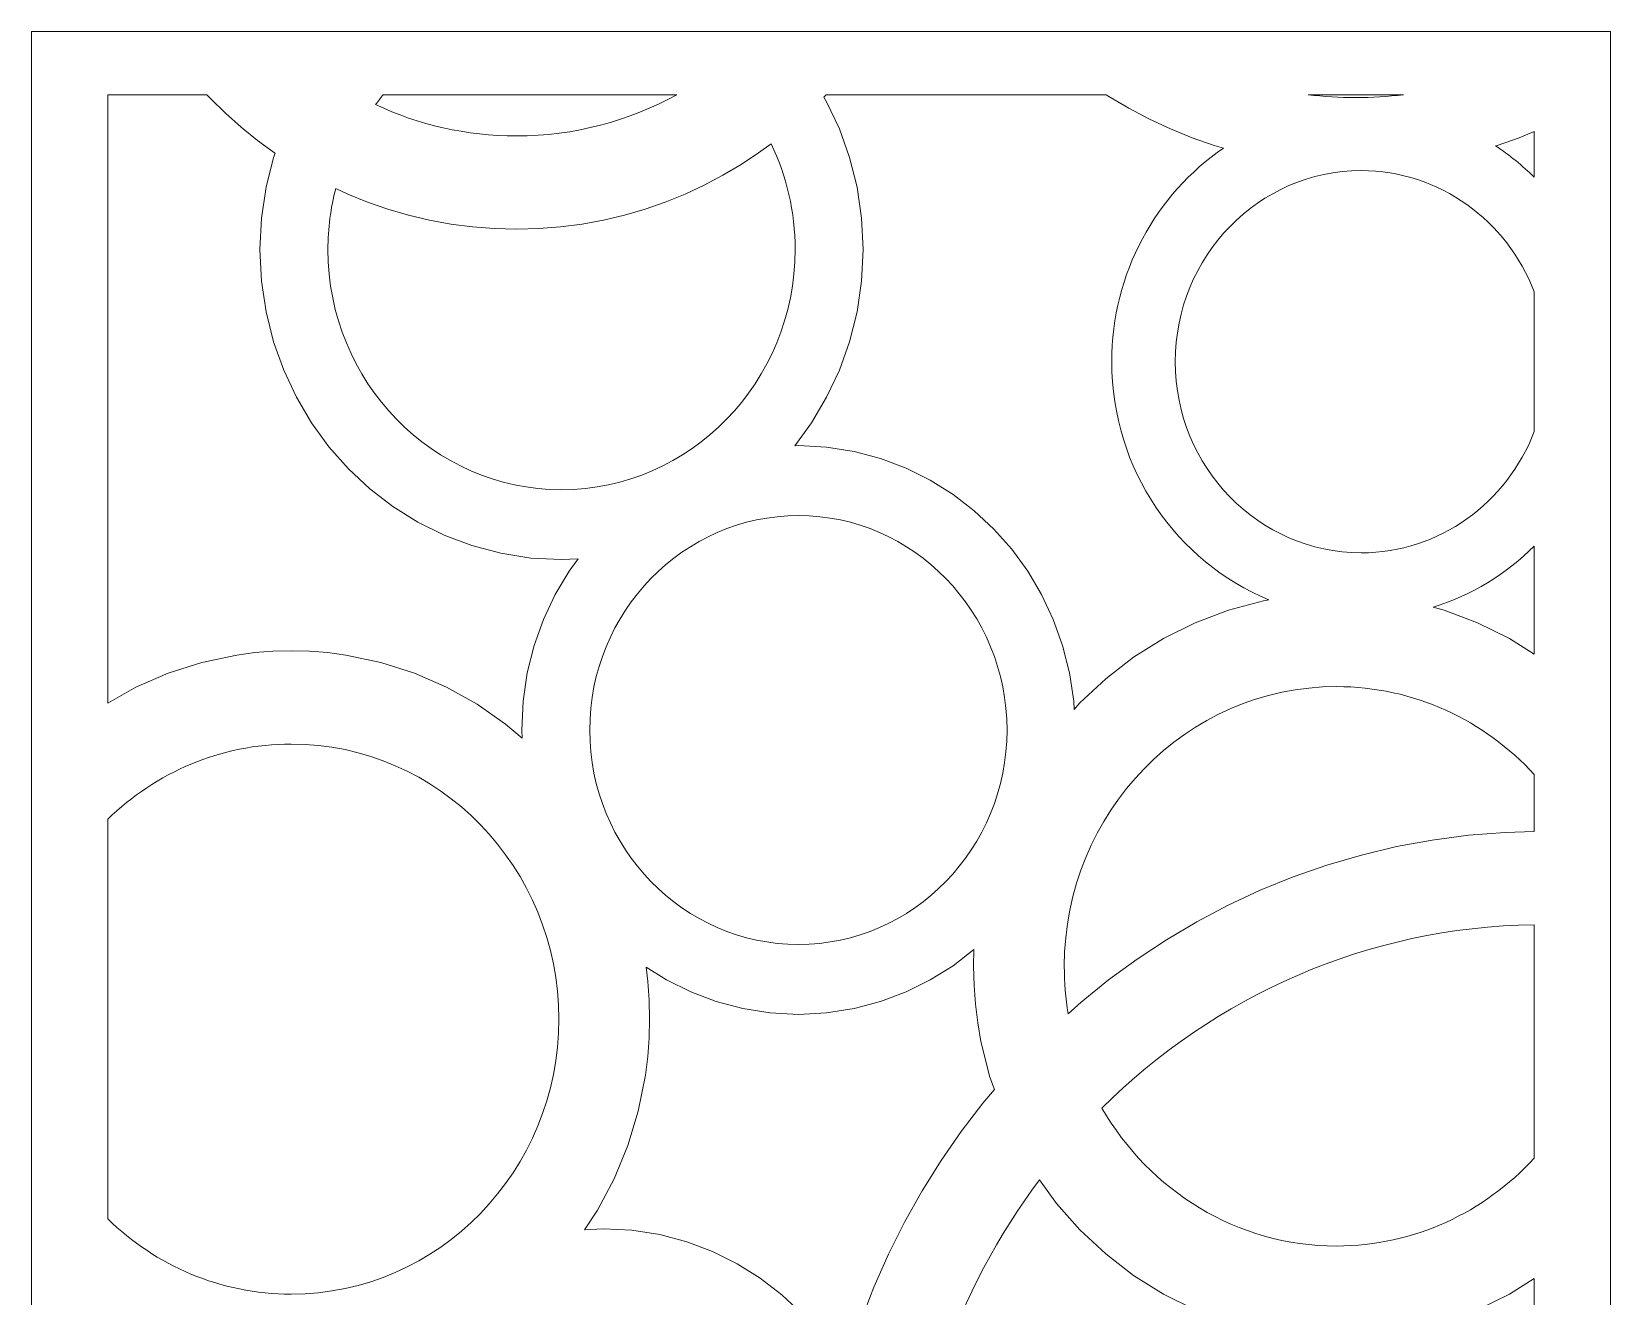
# Model space of a CAD drawing. Header units: centimetres. Extents: x -9.3 to 6.2, y -13.9 to 13.9.
# Drawn here: x -0.89 to 6.19, y 8.24 to 13.91 of the extents above; entities that cross this region are included whole.
import ezdxf

# ---------------------------------------------------------------- set-up
doc = ezdxf.new("R2010")
doc.units = ezdxf.units.CM
doc.header["$MEASUREMENT"] = 0
doc.layers.add('layer 1', color=7, linetype='Continuous')

msp = doc.modelspace()

# ---------------------------------------------------------------- linework, layer by layer
at = {"layer": 'layer 1', "color": 242, "lineweight": 9}
for points, knots in [([(-0.89094, 13.91214), (-0.89094, 13.91214), (6.19306, 13.91214), (6.19306, 13.91214), (6.19306, 13.91214), (6.19306, 13.91214), (6.19306, -13.8571), (6.19306, -13.8571), (6.19306, -13.8571), (6.19306, -13.8571), (-0.89094, -13.8571), (-0.89094, -13.8571), (-0.89094, -13.8571), (-0.89094, -13.8571), (-0.89094, 13.91214), (-0.89094, 13.91214)], [0, 0, 0, 0, 0.2, 0.2, 0.2, 0.2, 0.4, 0.4, 0.4, 0.4, 0.6, 0.6, 0.6, 0.6, 1, 1, 1, 1]), ([(-0.54918, 13.62877), (-0.54918, 13.62877), (-0.10478, 13.62877), (-0.10478, 13.62877), (-0.10478, 13.62877), (-0.10478, 13.62877), (-0.08878, 13.61153), (-0.08878, 13.61153), (-0.08878, 13.61153), (-0.08878, 13.61153), (-0.02134, 13.54546), (-0.02134, 13.54546), (-0.02134, 13.54546), (-0.02134, 13.54546), (0.04907, 13.48272), (0.04907, 13.48272), (0.04907, 13.48272), (0.04907, 13.48272), (0.1224, 13.42344), (0.1224, 13.42344), (0.1224, 13.42344), (0.1224, 13.42344), (0.19854, 13.36772), (0.19854, 13.36772), (0.19854, 13.36772), (0.19854, 13.36772), (0.20126, 13.36593), (0.20126, 13.36593), (0.20126, 13.36593), (0.20126, 13.36593), (0.19458, 13.34723), (0.19458, 13.34723), (0.19458, 13.34723), (0.19458, 13.34723), (0.16106, 13.21381), (0.16106, 13.21381), (0.16106, 13.21381), (0.16106, 13.21381), (0.14046, 13.07574), (0.14046, 13.07574), (0.14046, 13.07574), (0.14046, 13.07574), (0.13344, 12.93401), (0.13344, 12.93401), (0.13344, 12.93401), (0.13344, 12.93401), (0.14046, 12.7923), (0.14046, 12.7923), (0.14046, 12.7923), (0.14046, 12.7923), (0.16106, 12.65423), (0.16106, 12.65423), (0.16106, 12.65423), (0.16106, 12.65423), (0.19458, 12.52081), (0.19458, 12.52081), (0.19458, 12.52081), (0.19458, 12.52081), (0.24028, 12.39288), (0.24028, 12.39288), (0.24028, 12.39288), (0.24028, 12.39288), (0.29744, 12.27126), (0.29744, 12.27126), (0.29744, 12.27126), (0.29744, 12.27126), (0.36532, 12.15662), (0.36532, 12.15662), (0.36532, 12.15662), (0.36532, 12.15662), (0.44322, 12.04969), (0.44322, 12.04969), (0.44322, 12.04969), (0.44322, 12.04969), (0.53048, 11.95105), (0.53048, 11.95105), (0.53048, 11.95105), (0.53048, 11.95105), (0.62646, 11.86137), (0.62646, 11.86137), (0.62646, 11.86137), (0.62646, 11.86137), (0.73052, 11.7813), (0.73052, 11.7813), (0.73052, 11.7813), (0.73052, 11.7813), (0.84206, 11.71154), (0.84206, 11.71154), (0.84206, 11.71154), (0.84206, 11.71154), (0.9604, 11.6528), (0.9604, 11.6528), (0.9604, 11.6528), (0.9604, 11.6528), (1.08488, 11.60583), (1.08488, 11.60583), (1.08488, 11.60583), (1.08488, 11.60583), (1.2147, 11.57139), (1.2147, 11.57139), (1.2147, 11.57139), (1.2147, 11.57139), (1.34904, 11.5502), (1.34904, 11.5502), (1.34904, 11.5502), (1.34904, 11.5502), (1.48695, 11.54301), (1.48695, 11.54301), (1.48695, 11.54301), (1.48695, 11.54301), (1.56085, 11.54687), (1.56085, 11.54687), (1.56085, 11.54687), (1.56085, 11.54687), (1.52075, 11.49182), (1.52075, 11.49182), (1.52075, 11.49182), (1.52075, 11.49182), (1.4585, 11.38667), (1.4585, 11.38667), (1.4585, 11.38667), (1.4585, 11.38667), (1.40606, 11.2751), (1.40606, 11.2751), (1.40606, 11.2751), (1.40606, 11.2751), (1.36413, 11.15774), (1.36413, 11.15774), (1.36413, 11.15774), (1.36413, 11.15774), (1.33337, 11.03532), (1.33337, 11.03532), (1.33337, 11.03532), (1.33337, 11.03532), (1.31448, 10.90866), (1.31448, 10.90866), (1.31448, 10.90866), (1.31448, 10.90866), (1.30805, 10.77867), (1.30805, 10.77867), (1.30805, 10.77867), (1.30805, 10.77867), (1.30983, 10.74243), (1.30983, 10.74243), (1.30983, 10.74243), (1.30983, 10.74243), (1.23598, 10.80511), (1.23598, 10.80511), (1.23598, 10.80511), (1.23598, 10.80511), (1.10786, 10.8942), (1.10786, 10.8942), (1.10786, 10.8942), (1.10786, 10.8942), (0.97119, 10.97064), (0.97119, 10.97064), (0.97119, 10.97064), (0.97119, 10.97064), (0.82684, 11.03355), (0.82684, 11.03355), (0.82684, 11.03355), (0.82684, 11.03355), (0.67562, 11.08204), (0.67562, 11.08204), (0.67562, 11.08204), (0.67562, 11.08204), (0.51854, 11.1152), (0.51854, 11.1152), (0.51854, 11.1152), (0.51854, 11.1152), (0.43812, 11.12574), (0.43812, 11.12574), (0.43812, 11.12574), (0.43812, 11.12574), (0.35666, 11.13215), (0.35666, 11.13215), (0.35666, 11.13215), (0.35666, 11.13215), (0.27433, 11.1343), (0.27433, 11.1343), (0.27433, 11.1343), (0.27433, 11.1343), (0.19199, 11.13215), (0.19199, 11.13215), (0.19199, 11.13215), (0.19199, 11.13215), (0.11053, 11.12574), (0.11053, 11.12574), (0.11053, 11.12574), (0.11053, 11.12574), (0.03012, 11.1152), (0.03012, 11.1152), (0.03012, 11.1152), (0.03012, 11.1152), (-0.12696, 11.08204), (-0.12696, 11.08204), (-0.12696, 11.08204), (-0.12696, 11.08204), (-0.27818, 11.03355), (-0.27818, 11.03355), (-0.27818, 11.03355), (-0.27818, 11.03355), (-0.42255, 10.97064), (-0.42255, 10.97064), (-0.42255, 10.97064), (-0.42255, 10.97064), (-0.54918, 10.89979), (-0.54918, 10.89979), (-0.54918, 10.89979), (-0.54918, 10.89979), (-0.54918, 13.62877), (-0.54918, 13.62877)], [0, 0, 0, 0, 0.0185185, 0.0185185, 0.0185185, 0.0185185, 0.037037, 0.037037, 0.037037, 0.037037, 0.0555556, 0.0555556, 0.0555556, 0.0555556, 0.0740741, 0.0740741, 0.0740741, 0.0740741, 0.0925926, 0.0925926, 0.0925926, 0.0925926, 0.1111111, 0.1111111, 0.1111111, 0.1111111, 0.1296296, 0.1296296, 0.1296296, 0.1296296, 0.1481481, 0.1481481, 0.1481481, 0.1481481, 0.1666667, 0.1666667, 0.1666667, 0.1666667, 0.1851852, 0.1851852, 0.1851852, 0.1851852, 0.2037037, 0.2037037, 0.2037037, 0.2037037, 0.2222222, 0.2222222, 0.2222222, 0.2222222, 0.2407407, 0.2407407, 0.2407407, 0.2407407, 0.2592593, 0.2592593, 0.2592593, 0.2592593, 0.2777778, 0.2777778, 0.2777778, 0.2777778, 0.2962963, 0.2962963, 0.2962963, 0.2962963, 0.3148148, 0.3148148, 0.3148148, 0.3148148, 0.3333333, 0.3333333, 0.3333333, 0.3333333, 0.3518519, 0.3518519, 0.3518519, 0.3518519, 0.3703704, 0.3703704, 0.3703704, 0.3703704, 0.3888889, 0.3888889, 0.3888889, 0.3888889, 0.4074074, 0.4074074, 0.4074074, 0.4074074, 0.4259259, 0.4259259, 0.4259259, 0.4259259, 0.4444444, 0.4444444, 0.4444444, 0.4444444, 0.462963, 0.462963, 0.462963, 0.462963, 0.4814815, 0.4814815, 0.4814815, 0.4814815, 0.5, 0.5, 0.5, 0.5, 0.5185185, 0.5185185, 0.5185185, 0.5185185, 0.537037, 0.537037, 0.537037, 0.537037, 0.5555556, 0.5555556, 0.5555556, 0.5555556, 0.5740741, 0.5740741, 0.5740741, 0.5740741, 0.5925926, 0.5925926, 0.5925926, 0.5925926, 0.6111111, 0.6111111, 0.6111111, 0.6111111, 0.6296296, 0.6296296, 0.6296296, 0.6296296, 0.6481481, 0.6481481, 0.6481481, 0.6481481, 0.6666667, 0.6666667, 0.6666667, 0.6666667, 0.6851852, 0.6851852, 0.6851852, 0.6851852, 0.7037037, 0.7037037, 0.7037037, 0.7037037, 0.7222222, 0.7222222, 0.7222222, 0.7222222, 0.7407407, 0.7407407, 0.7407407, 0.7407407, 0.7592593, 0.7592593, 0.7592593, 0.7592593, 0.7777778, 0.7777778, 0.7777778, 0.7777778, 0.7962963, 0.7962963, 0.7962963, 0.7962963, 0.8148148, 0.8148148, 0.8148148, 0.8148148, 0.8333333, 0.8333333, 0.8333333, 0.8333333, 0.8518519, 0.8518519, 0.8518519, 0.8518519, 0.8703704, 0.8703704, 0.8703704, 0.8703704, 0.8888889, 0.8888889, 0.8888889, 0.8888889, 0.9074074, 0.9074074, 0.9074074, 0.9074074, 0.9259259, 0.9259259, 0.9259259, 0.9259259, 0.9444444, 0.9444444, 0.9444444, 0.9444444, 0.962963, 0.962963, 0.962963, 0.962963, 1, 1, 1, 1]), ([(0.68712, 13.62877), (0.68712, 13.62877), (2.00468, 13.62877), (2.00468, 13.62877), (2.00468, 13.62877), (1.78973, 13.51089), (1.54462, 13.44398), (1.28476, 13.44398), (1.28476, 13.44398), (1.05958, 13.44398), (0.84541, 13.49421), (0.65239, 13.58434), (0.65239, 13.58434), (0.66359, 13.59948), (0.67518, 13.61427), (0.68712, 13.62877)], [0, 0, 0, 0, 0.2, 0.2, 0.2, 0.2, 0.4, 0.4, 0.4, 0.4, 0.6, 0.6, 0.6, 0.6, 1, 1, 1, 1]), ([(2.67432, 13.62877), (2.67432, 13.62877), (3.93109, 13.62877), (3.93109, 13.62877), (3.93109, 13.62877), (3.93109, 13.62877), (3.94281, 13.62104), (3.94281, 13.62104), (3.94281, 13.62104), (3.94281, 13.62104), (4.03226, 13.56806), (4.03226, 13.56806), (4.03226, 13.56806), (4.03226, 13.56806), (4.12441, 13.51945), (4.12441, 13.51945), (4.12441, 13.51945), (4.12441, 13.51945), (4.21909, 13.47533), (4.21909, 13.47533), (4.21909, 13.47533), (4.21909, 13.47533), (4.31617, 13.43588), (4.31617, 13.43588), (4.31617, 13.43588), (4.31617, 13.43588), (4.41549, 13.40122), (4.41549, 13.40122), (4.41549, 13.40122), (4.41549, 13.40122), (4.45673, 13.38914), (4.45673, 13.38914), (4.45673, 13.38914), (4.15502, 13.18269), (3.9555, 12.83003), (3.9555, 12.43095), (3.9555, 12.43095), (3.9555, 11.94749), (4.24825, 11.53211), (4.66086, 11.36236), (4.66086, 11.36236), (4.66086, 11.36236), (4.63621, 11.35781), (4.63621, 11.35781), (4.63621, 11.35781), (4.63621, 11.35781), (4.47998, 11.31636), (4.47998, 11.31636), (4.47998, 11.31636), (4.47998, 11.31636), (4.33021, 11.25984), (4.33021, 11.25984), (4.33021, 11.25984), (4.33021, 11.25984), (4.18783, 11.18917), (4.18783, 11.18917), (4.18783, 11.18917), (4.18783, 11.18917), (4.05364, 11.10525), (4.05364, 11.10525), (4.05364, 11.10525), (4.05364, 11.10525), (3.92848, 11.00895), (3.92848, 11.00895), (3.92848, 11.00895), (3.92848, 11.00895), (3.81304, 10.90109), (3.81304, 10.90109), (3.81304, 10.90109), (3.81304, 10.90109), (3.78658, 10.87118), (3.78658, 10.87118), (3.78658, 10.87118), (3.78658, 10.87118), (3.78474, 10.90866), (3.78474, 10.90866), (3.78474, 10.90866), (3.78474, 10.90866), (3.76583, 11.03532), (3.76583, 11.03532), (3.76583, 11.03532), (3.76583, 11.03532), (3.73509, 11.15774), (3.73509, 11.15774), (3.73509, 11.15774), (3.73509, 11.15774), (3.69316, 11.2751), (3.69316, 11.2751), (3.69316, 11.2751), (3.69316, 11.2751), (3.64073, 11.38667), (3.64073, 11.38667), (3.64073, 11.38667), (3.64073, 11.38667), (3.57846, 11.49182), (3.57846, 11.49182), (3.57846, 11.49182), (3.57846, 11.49182), (3.50701, 11.5899), (3.50701, 11.5899), (3.50701, 11.5899), (3.50701, 11.5899), (3.42698, 11.68036), (3.42698, 11.68036), (3.42698, 11.68036), (3.42698, 11.68036), (3.33897, 11.76262), (3.33897, 11.76262), (3.33897, 11.76262), (3.33897, 11.76262), (3.24351, 11.83603), (3.24351, 11.83603), (3.24351, 11.83603), (3.24351, 11.83603), (3.14122, 11.90003), (3.14122, 11.90003), (3.14122, 11.90003), (3.14122, 11.90003), (3.03265, 11.9539), (3.03265, 11.9539), (3.03265, 11.9539), (3.03265, 11.9539), (2.91845, 11.99701), (2.91845, 11.99701), (2.91845, 11.99701), (2.91845, 11.99701), (2.79932, 12.02861), (2.79932, 12.02861), (2.79932, 12.02861), (2.79932, 12.02861), (2.67609, 12.04803), (2.67609, 12.04803), (2.67609, 12.04803), (2.67609, 12.04803), (2.5496, 12.05464), (2.5496, 12.05464), (2.5496, 12.05464), (2.5496, 12.05464), (2.53367, 12.0538), (2.53367, 12.0538), (2.53367, 12.0538), (2.53367, 12.0538), (2.60857, 12.15664), (2.60857, 12.15664), (2.60857, 12.15664), (2.60857, 12.15664), (2.67645, 12.27126), (2.67645, 12.27126), (2.67645, 12.27126), (2.67645, 12.27126), (2.7336, 12.39288), (2.7336, 12.39288), (2.7336, 12.39288), (2.7336, 12.39288), (2.77931, 12.52081), (2.77931, 12.52081), (2.77931, 12.52081), (2.77931, 12.52081), (2.81283, 12.65423), (2.81283, 12.65423), (2.81283, 12.65423), (2.81283, 12.65423), (2.83343, 12.7923), (2.83343, 12.7923), (2.83343, 12.7923), (2.83343, 12.7923), (2.84043, 12.93401), (2.84043, 12.93401), (2.84043, 12.93401), (2.84043, 12.93401), (2.83343, 13.07574), (2.83343, 13.07574), (2.83343, 13.07574), (2.83343, 13.07574), (2.81283, 13.21381), (2.81283, 13.21381), (2.81283, 13.21381), (2.81283, 13.21381), (2.77931, 13.34723), (2.77931, 13.34723), (2.77931, 13.34723), (2.77931, 13.34723), (2.7336, 13.47516), (2.7336, 13.47516), (2.7336, 13.47516), (2.7336, 13.47516), (2.67645, 13.59678), (2.67645, 13.59678), (2.67645, 13.59678), (2.67645, 13.59678), (2.66406, 13.61771), (2.66406, 13.61771), (2.66406, 13.61771), (2.66406, 13.61771), (2.67432, 13.62877), (2.67432, 13.62877)], [0, 0, 0, 0, 0.02, 0.02, 0.02, 0.02, 0.04, 0.04, 0.04, 0.04, 0.06, 0.06, 0.06, 0.06, 0.08, 0.08, 0.08, 0.08, 0.1, 0.1, 0.1, 0.1, 0.12, 0.12, 0.12, 0.12, 0.14, 0.14, 0.14, 0.14, 0.16, 0.16, 0.16, 0.16, 0.18, 0.18, 0.18, 0.18, 0.2, 0.2, 0.2, 0.2, 0.22, 0.22, 0.22, 0.22, 0.24, 0.24, 0.24, 0.24, 0.26, 0.26, 0.26, 0.26, 0.28, 0.28, 0.28, 0.28, 0.3, 0.3, 0.3, 0.3, 0.32, 0.32, 0.32, 0.32, 0.34, 0.34, 0.34, 0.34, 0.36, 0.36, 0.36, 0.36, 0.38, 0.38, 0.38, 0.38, 0.4, 0.4, 0.4, 0.4, 0.42, 0.42, 0.42, 0.42, 0.44, 0.44, 0.44, 0.44, 0.46, 0.46, 0.46, 0.46, 0.48, 0.48, 0.48, 0.48, 0.5, 0.5, 0.5, 0.5, 0.52, 0.52, 0.52, 0.52, 0.54, 0.54, 0.54, 0.54, 0.56, 0.56, 0.56, 0.56, 0.58, 0.58, 0.58, 0.58, 0.6, 0.6, 0.6, 0.6, 0.62, 0.62, 0.62, 0.62, 0.64, 0.64, 0.64, 0.64, 0.66, 0.66, 0.66, 0.66, 0.68, 0.68, 0.68, 0.68, 0.7, 0.7, 0.7, 0.7, 0.72, 0.72, 0.72, 0.72, 0.74, 0.74, 0.74, 0.74, 0.76, 0.76, 0.76, 0.76, 0.78, 0.78, 0.78, 0.78, 0.8, 0.8, 0.8, 0.8, 0.82, 0.82, 0.82, 0.82, 0.84, 0.84, 0.84, 0.84, 0.86, 0.86, 0.86, 0.86, 0.88, 0.88, 0.88, 0.88, 0.9, 0.9, 0.9, 0.9, 0.92, 0.92, 0.92, 0.92, 0.94, 0.94, 0.94, 0.94, 0.96, 0.96, 0.96, 0.96, 1, 1, 1, 1]), ([(4.83658, 13.62877), (4.83658, 13.62877), (5.26428, 13.62877), (5.26428, 13.62877), (5.26428, 13.62877), (5.194, 13.62028), (5.12256, 13.61592), (5.05013, 13.61592), (5.05013, 13.61592), (4.97792, 13.61592), (4.90666, 13.62034), (4.83658, 13.62877)], [0, 0, 0, 0, 0.25, 0.25, 0.25, 0.25, 0.5, 0.5, 0.5, 0.5, 1, 1, 1, 1]), ([(5.85129, 13.46319), (5.85129, 13.46319), (5.85129, 13.25824), (5.85129, 13.25824), (5.85129, 13.25824), (5.79827, 13.31082), (5.74026, 13.35811), (5.67803, 13.39924), (5.67803, 13.39924), (5.67803, 13.39924), (5.68476, 13.40122), (5.68476, 13.40122), (5.68476, 13.40122), (5.68476, 13.40122), (5.78408, 13.43588), (5.78408, 13.43588), (5.78408, 13.43588), (5.78408, 13.43588), (5.85129, 13.46319), (5.85129, 13.46319)], [0, 0, 0, 0, 0.1666667, 0.1666667, 0.1666667, 0.1666667, 0.3333333, 0.3333333, 0.3333333, 0.3333333, 0.5, 0.5, 0.5, 0.5, 0.6666667, 0.6666667, 0.6666667, 0.6666667, 1, 1, 1, 1]), ([(2.42725, 13.4089), (2.42725, 13.4089), (2.371, 13.36772), (2.371, 13.36772), (2.371, 13.36772), (2.371, 13.36772), (2.29219, 13.31572), (2.29219, 13.31572), (2.29219, 13.31572), (2.29219, 13.31572), (2.21082, 13.26754), (2.21082, 13.26754), (2.21082, 13.26754), (2.21082, 13.26754), (2.12702, 13.22333), (2.12702, 13.22333), (2.12702, 13.22333), (2.12702, 13.22333), (2.04086, 13.18319), (2.04086, 13.18319), (2.04086, 13.18319), (2.04086, 13.18319), (1.95253, 13.14729), (1.95253, 13.14729), (1.95253, 13.14729), (1.95253, 13.14729), (1.86215, 13.11575), (1.86215, 13.11575), (1.86215, 13.11575), (1.86215, 13.11575), (1.76983, 13.08869), (1.76983, 13.08869), (1.76983, 13.08869), (1.76983, 13.08869), (1.67572, 13.06627), (1.67572, 13.06627), (1.67572, 13.06627), (1.67572, 13.06627), (1.58001, 13.04863), (1.58001, 13.04863), (1.58001, 13.04863), (1.58001, 13.04863), (1.48282, 13.03587), (1.48282, 13.03587), (1.48282, 13.03587), (1.48282, 13.03587), (1.38435, 13.02814), (1.38435, 13.02814), (1.38435, 13.02814), (1.38435, 13.02814), (1.28476, 13.02554), (1.28476, 13.02554), (1.28476, 13.02554), (1.28476, 13.02554), (1.18519, 13.02814), (1.18519, 13.02814), (1.18519, 13.02814), (1.18519, 13.02814), (1.08672, 13.03587), (1.08672, 13.03587), (1.08672, 13.03587), (1.08672, 13.03587), (0.98955, 13.04863), (0.98955, 13.04863), (0.98955, 13.04863), (0.98955, 13.04863), (0.89382, 13.06627), (0.89382, 13.06627), (0.89382, 13.06627), (0.89382, 13.06627), (0.79971, 13.08869), (0.79971, 13.08869), (0.79971, 13.08869), (0.79971, 13.08869), (0.70739, 13.11575), (0.70739, 13.11575), (0.70739, 13.11575), (0.70739, 13.11575), (0.61701, 13.14729), (0.61701, 13.14729), (0.61701, 13.14729), (0.61701, 13.14729), (0.52868, 13.18319), (0.52868, 13.18319), (0.52868, 13.18319), (0.52868, 13.18319), (0.47355, 13.20887), (0.47355, 13.20887), (0.47355, 13.20887), (0.45093, 13.12107), (0.43883, 13.02896), (0.43883, 12.93401), (0.43883, 12.93401), (0.43883, 12.34073), (0.90967, 11.85685), (1.48695, 11.85685), (1.48695, 11.85685), (2.06422, 11.85685), (2.53506, 12.34073), (2.53506, 12.93401), (2.53506, 12.93401), (2.53506, 13.10429), (2.49622, 13.2655), (2.42725, 13.4089)], [0, 0, 0, 0, 0.037037, 0.037037, 0.037037, 0.037037, 0.0740741, 0.0740741, 0.0740741, 0.0740741, 0.1111111, 0.1111111, 0.1111111, 0.1111111, 0.1481481, 0.1481481, 0.1481481, 0.1481481, 0.1851852, 0.1851852, 0.1851852, 0.1851852, 0.2222222, 0.2222222, 0.2222222, 0.2222222, 0.2592593, 0.2592593, 0.2592593, 0.2592593, 0.2962963, 0.2962963, 0.2962963, 0.2962963, 0.3333333, 0.3333333, 0.3333333, 0.3333333, 0.3703704, 0.3703704, 0.3703704, 0.3703704, 0.4074074, 0.4074074, 0.4074074, 0.4074074, 0.4444444, 0.4444444, 0.4444444, 0.4444444, 0.4814815, 0.4814815, 0.4814815, 0.4814815, 0.5185185, 0.5185185, 0.5185185, 0.5185185, 0.5555556, 0.5555556, 0.5555556, 0.5555556, 0.5925926, 0.5925926, 0.5925926, 0.5925926, 0.6296296, 0.6296296, 0.6296296, 0.6296296, 0.6666667, 0.6666667, 0.6666667, 0.6666667, 0.7037037, 0.7037037, 0.7037037, 0.7037037, 0.7407407, 0.7407407, 0.7407407, 0.7407407, 0.7777778, 0.7777778, 0.7777778, 0.7777778, 0.8148148, 0.8148148, 0.8148148, 0.8148148, 0.8518519, 0.8518519, 0.8518519, 0.8518519, 0.8888889, 0.8888889, 0.8888889, 0.8888889, 0.9259259, 0.9259259, 0.9259259, 0.9259259, 1, 1, 1, 1]), ([(5.85129, 12.74465), (5.85129, 12.74465), (5.85129, 12.1173), (5.85129, 12.1173), (5.85129, 12.1173), (5.72903, 11.79934), (5.4268, 11.57339), (5.07484, 11.57339), (5.07484, 11.57339), (4.61526, 11.57339), (4.24041, 11.95862), (4.24041, 12.43095), (4.24041, 12.43095), (4.24041, 12.90327), (4.61526, 13.2885), (5.07484, 13.2885), (5.07484, 13.2885), (5.4268, 13.2885), (5.72903, 13.0626), (5.85129, 12.74465)], [0, 0, 0, 0, 0.1666667, 0.1666667, 0.1666667, 0.1666667, 0.3333333, 0.3333333, 0.3333333, 0.3333333, 0.5, 0.5, 0.5, 0.5, 0.6666667, 0.6666667, 0.6666667, 0.6666667, 1, 1, 1, 1]), ([(1.61342, 10.77867), (1.61342, 11.3086), (2.03398, 11.7408), (2.5496, 11.7408), (2.5496, 11.7408), (3.06524, 11.7408), (3.4858, 11.3086), (3.4858, 10.77867), (3.4858, 10.77867), (3.4858, 10.24874), (3.06524, 9.81652), (2.5496, 9.81652), (2.5496, 9.81652), (2.03398, 9.81652), (1.61342, 10.24874), (1.61342, 10.77867)], [0, 0, 0, 0, 0.2, 0.2, 0.2, 0.2, 0.4, 0.4, 0.4, 0.4, 0.6, 0.6, 0.6, 0.6, 1, 1, 1, 1]), ([(5.85129, 11.60377), (5.85129, 11.60377), (5.85129, 11.11932), (5.85129, 11.11932), (5.85129, 11.11932), (5.85129, 11.11932), (5.73961, 11.18917), (5.73961, 11.18917), (5.73961, 11.18917), (5.73961, 11.18917), (5.59723, 11.25984), (5.59723, 11.25984), (5.59723, 11.25984), (5.59723, 11.25984), (5.44746, 11.31636), (5.44746, 11.31636), (5.44746, 11.31636), (5.44746, 11.31636), (5.39773, 11.32956), (5.39773, 11.32956), (5.39773, 11.32956), (5.56998, 11.38311), (5.72486, 11.47838), (5.85129, 11.60377)], [0, 0, 0, 0, 0.1428571, 0.1428571, 0.1428571, 0.1428571, 0.2857143, 0.2857143, 0.2857143, 0.2857143, 0.4285714, 0.4285714, 0.4285714, 0.4285714, 0.5714286, 0.5714286, 0.5714286, 0.5714286, 0.7142857, 0.7142857, 0.7142857, 0.7142857, 1, 1, 1, 1]), ([(5.85129, 10.57883), (5.85129, 10.57883), (5.85129, 10.32271), (5.85129, 10.32271), (5.85129, 10.32271), (5.85129, 10.32271), (5.7214, 10.3193), (5.7214, 10.3193), (5.7214, 10.3193), (5.7214, 10.3193), (5.55641, 10.30635), (5.55641, 10.30635), (5.55641, 10.30635), (5.55641, 10.30635), (5.39366, 10.28498), (5.39366, 10.28498), (5.39366, 10.28498), (5.39366, 10.28498), (5.23342, 10.25544), (5.23342, 10.25544), (5.23342, 10.25544), (5.23342, 10.25544), (5.0759, 10.21792), (5.0759, 10.21792), (5.0759, 10.21792), (5.0759, 10.21792), (4.92135, 10.17265), (4.92135, 10.17265), (4.92135, 10.17265), (4.92135, 10.17265), (4.77002, 10.11984), (4.77002, 10.11984), (4.77002, 10.11984), (4.77002, 10.11984), (4.62213, 10.05972), (4.62213, 10.05972), (4.62213, 10.05972), (4.62213, 10.05972), (4.47787, 9.99251), (4.47787, 9.99251), (4.47787, 9.99251), (4.47787, 9.99251), (4.33747, 9.91843), (4.33747, 9.91843), (4.33747, 9.91843), (4.33747, 9.91843), (4.20113, 9.83771), (4.20113, 9.83771), (4.20113, 9.83771), (4.20113, 9.83771), (4.06905, 9.75055), (4.06905, 9.75055), (4.06905, 9.75055), (4.06905, 9.75055), (3.94144, 9.65716), (3.94144, 9.65716), (3.94144, 9.65716), (3.94144, 9.65716), (3.81849, 9.55778), (3.81849, 9.55778), (3.81849, 9.55778), (3.81849, 9.55778), (3.76027, 9.50592), (3.76027, 9.50592), (3.76027, 9.50592), (3.74871, 9.57507), (3.7426, 9.64609), (3.7426, 9.71853), (3.7426, 9.71853), (3.7426, 10.40974), (4.29115, 10.97349), (4.96372, 10.97349), (4.96372, 10.97349), (5.31281, 10.97349), (5.62839, 10.82158), (5.85129, 10.57883)], [0, 0, 0, 0, 0.05, 0.05, 0.05, 0.05, 0.1, 0.1, 0.1, 0.1, 0.15, 0.15, 0.15, 0.15, 0.2, 0.2, 0.2, 0.2, 0.25, 0.25, 0.25, 0.25, 0.3, 0.3, 0.3, 0.3, 0.35, 0.35, 0.35, 0.35, 0.4, 0.4, 0.4, 0.4, 0.45, 0.45, 0.45, 0.45, 0.5, 0.5, 0.5, 0.5, 0.55, 0.55, 0.55, 0.55, 0.6, 0.6, 0.6, 0.6, 0.65, 0.65, 0.65, 0.65, 0.7, 0.7, 0.7, 0.7, 0.75, 0.75, 0.75, 0.75, 0.8, 0.8, 0.8, 0.8, 0.85, 0.85, 0.85, 0.85, 0.9, 0.9, 0.9, 0.9, 1, 1, 1, 1]), ([(-0.54918, 8.5852), (-0.54918, 8.5852), (-0.54918, 10.37844), (-0.54918, 10.37844), (-0.54918, 10.37844), (-0.33392, 10.58741), (-0.04395, 10.71585), (0.27433, 10.71585), (0.27433, 10.71585), (0.93567, 10.71585), (1.47507, 10.16148), (1.47507, 9.4818), (1.47507, 9.4818), (1.47507, 8.80211), (0.93567, 8.24776), (0.27433, 8.24776), (0.27433, 8.24776), (-0.04395, 8.24776), (-0.33392, 8.37624), (-0.54918, 8.5852)], [0, 0, 0, 0, 0.1666667, 0.1666667, 0.1666667, 0.1666667, 0.3333333, 0.3333333, 0.3333333, 0.3333333, 0.5, 0.5, 0.5, 0.5, 0.6666667, 0.6666667, 0.6666667, 0.6666667, 1, 1, 1, 1]), ([(5.85129, 9.90497), (5.85129, 9.90497), (5.85129, 8.85826), (5.85129, 8.85826), (5.85129, 8.85826), (5.62839, 8.61552), (5.31279, 8.46357), (4.96372, 8.46357), (4.96372, 8.46357), (4.51672, 8.46357), (4.12456, 8.71263), (3.91176, 9.08258), (3.91176, 9.08258), (4.41644, 9.58322), (5.09953, 9.89503), (5.85129, 9.90497)], [0, 0, 0, 0, 0.2, 0.2, 0.2, 0.2, 0.4, 0.4, 0.4, 0.4, 0.6, 0.6, 0.6, 0.6, 1, 1, 1, 1]), ([(2.75956, 7.90107), (2.75956, 7.90107), (2.77889, 7.97077), (2.77889, 7.97077), (2.77889, 7.97077), (2.77889, 7.97077), (2.83027, 8.12631), (2.83027, 8.12631), (2.83027, 8.12631), (2.83027, 8.12631), (2.88877, 8.27831), (2.88877, 8.27831), (2.88877, 8.27831), (2.88877, 8.27831), (2.95416, 8.42657), (2.95416, 8.42657), (2.95416, 8.42657), (2.95416, 8.42657), (3.02624, 8.57086), (3.02624, 8.57086), (3.02624, 8.57086), (3.02624, 8.57086), (3.10479, 8.71097), (3.10479, 8.71097), (3.10479, 8.71097), (3.10479, 8.71097), (3.1896, 8.84673), (3.1896, 8.84673), (3.1896, 8.84673), (3.1896, 8.84673), (3.28047, 8.97788), (3.28047, 8.97788), (3.28047, 8.97788), (3.28047, 8.97788), (3.37717, 9.10423), (3.37717, 9.10423), (3.37717, 9.10423), (3.37717, 9.10423), (3.42892, 9.1656), (3.42892, 9.1656), (3.42892, 9.1656), (3.42892, 9.1656), (3.409, 9.2214), (3.409, 9.2214), (3.409, 9.2214), (3.409, 9.2214), (3.36867, 9.38192), (3.36867, 9.38192), (3.36867, 9.38192), (3.36867, 9.38192), (3.35427, 9.46437), (3.35427, 9.46437), (3.35427, 9.46437), (3.35427, 9.46437), (3.34386, 9.54806), (3.34386, 9.54806), (3.34386, 9.54806), (3.34386, 9.54806), (3.33756, 9.63285), (3.33756, 9.63285), (3.33756, 9.63285), (3.33756, 9.63285), (3.33543, 9.71853), (3.33543, 9.71853), (3.33543, 9.71853), (3.33543, 9.71853), (3.3373, 9.79345), (3.3373, 9.79345), (3.3373, 9.79345), (3.3373, 9.79345), (3.24353, 9.72129), (3.24353, 9.72129), (3.24353, 9.72129), (3.24353, 9.72129), (3.14122, 9.65731), (3.14122, 9.65731), (3.14122, 9.65731), (3.14122, 9.65731), (3.03265, 9.60342), (3.03265, 9.60342), (3.03265, 9.60342), (3.03265, 9.60342), (2.91845, 9.56033), (2.91845, 9.56033), (2.91845, 9.56033), (2.91845, 9.56033), (2.79932, 9.52871), (2.79932, 9.52871), (2.79932, 9.52871), (2.79932, 9.52871), (2.67611, 9.50929), (2.67611, 9.50929), (2.67611, 9.50929), (2.67611, 9.50929), (2.5496, 9.50269), (2.5496, 9.50269), (2.5496, 9.50269), (2.5496, 9.50269), (2.42311, 9.50929), (2.42311, 9.50929), (2.42311, 9.50929), (2.42311, 9.50929), (2.29987, 9.52871), (2.29987, 9.52871), (2.29987, 9.52871), (2.29987, 9.52871), (2.18076, 9.56033), (2.18076, 9.56033), (2.18076, 9.56033), (2.18076, 9.56033), (2.06656, 9.60342), (2.06656, 9.60342), (2.06656, 9.60342), (2.06656, 9.60342), (1.95799, 9.65731), (1.95799, 9.65731), (1.95799, 9.65731), (1.95799, 9.65731), (1.86588, 9.71492), (1.86588, 9.71492), (1.86588, 9.71492), (1.86588, 9.71492), (1.87393, 9.65014), (1.87393, 9.65014), (1.87393, 9.65014), (1.87393, 9.65014), (1.88015, 9.56642), (1.88015, 9.56642), (1.88015, 9.56642), (1.88015, 9.56642), (1.88224, 9.4818), (1.88224, 9.4818), (1.88224, 9.4818), (1.88224, 9.4818), (1.88015, 9.3972), (1.88015, 9.3972), (1.88015, 9.3972), (1.88015, 9.3972), (1.87393, 9.31347), (1.87393, 9.31347), (1.87393, 9.31347), (1.87393, 9.31347), (1.86366, 9.23084), (1.86366, 9.23084), (1.86366, 9.23084), (1.86366, 9.23084), (1.83139, 9.06938), (1.83139, 9.06938), (1.83139, 9.06938), (1.83139, 9.06938), (1.78421, 8.91397), (1.78421, 8.91397), (1.78421, 8.91397), (1.78421, 8.91397), (1.72299, 8.76561), (1.72299, 8.76561), (1.72299, 8.76561), (1.72299, 8.76561), (1.64863, 8.62519), (1.64863, 8.62519), (1.64863, 8.62519), (1.64863, 8.62519), (1.59047, 8.53683), (1.59047, 8.53683), (1.59047, 8.53683), (1.59047, 8.53683), (1.67355, 8.54116), (1.67355, 8.54116), (1.67355, 8.54116), (1.67355, 8.54116), (1.80211, 8.53445), (1.80211, 8.53445), (1.80211, 8.53445), (1.80211, 8.53445), (1.92737, 8.5147), (1.92737, 8.5147), (1.92737, 8.5147), (1.92737, 8.5147), (2.04843, 8.48259), (2.04843, 8.48259), (2.04843, 8.48259), (2.04843, 8.48259), (2.1645, 8.43878), (2.1645, 8.43878), (2.1645, 8.43878), (2.1645, 8.43878), (2.27485, 8.38401), (2.27485, 8.38401), (2.27485, 8.38401), (2.27485, 8.38401), (2.37884, 8.31897), (2.37884, 8.31897), (2.37884, 8.31897), (2.37884, 8.31897), (2.47584, 8.24434), (2.47584, 8.24434), (2.47584, 8.24434), (2.47584, 8.24434), (2.56531, 8.16075), (2.56531, 8.16075), (2.56531, 8.16075), (2.56531, 8.16075), (2.64666, 8.0688), (2.64666, 8.0688), (2.64666, 8.0688), (2.64666, 8.0688), (2.71927, 7.9691), (2.71927, 7.9691), (2.71927, 7.9691), (2.71927, 7.9691), (2.75956, 7.90107), (2.75956, 7.90107)], [0, 0, 0, 0, 0.0185185, 0.0185185, 0.0185185, 0.0185185, 0.037037, 0.037037, 0.037037, 0.037037, 0.0555556, 0.0555556, 0.0555556, 0.0555556, 0.0740741, 0.0740741, 0.0740741, 0.0740741, 0.0925926, 0.0925926, 0.0925926, 0.0925926, 0.1111111, 0.1111111, 0.1111111, 0.1111111, 0.1296296, 0.1296296, 0.1296296, 0.1296296, 0.1481481, 0.1481481, 0.1481481, 0.1481481, 0.1666667, 0.1666667, 0.1666667, 0.1666667, 0.1851852, 0.1851852, 0.1851852, 0.1851852, 0.2037037, 0.2037037, 0.2037037, 0.2037037, 0.2222222, 0.2222222, 0.2222222, 0.2222222, 0.2407407, 0.2407407, 0.2407407, 0.2407407, 0.2592593, 0.2592593, 0.2592593, 0.2592593, 0.2777778, 0.2777778, 0.2777778, 0.2777778, 0.2962963, 0.2962963, 0.2962963, 0.2962963, 0.3148148, 0.3148148, 0.3148148, 0.3148148, 0.3333333, 0.3333333, 0.3333333, 0.3333333, 0.3518519, 0.3518519, 0.3518519, 0.3518519, 0.3703704, 0.3703704, 0.3703704, 0.3703704, 0.3888889, 0.3888889, 0.3888889, 0.3888889, 0.4074074, 0.4074074, 0.4074074, 0.4074074, 0.4259259, 0.4259259, 0.4259259, 0.4259259, 0.4444444, 0.4444444, 0.4444444, 0.4444444, 0.462963, 0.462963, 0.462963, 0.462963, 0.4814815, 0.4814815, 0.4814815, 0.4814815, 0.5, 0.5, 0.5, 0.5, 0.5185185, 0.5185185, 0.5185185, 0.5185185, 0.537037, 0.537037, 0.537037, 0.537037, 0.5555556, 0.5555556, 0.5555556, 0.5555556, 0.5740741, 0.5740741, 0.5740741, 0.5740741, 0.5925926, 0.5925926, 0.5925926, 0.5925926, 0.6111111, 0.6111111, 0.6111111, 0.6111111, 0.6296296, 0.6296296, 0.6296296, 0.6296296, 0.6481481, 0.6481481, 0.6481481, 0.6481481, 0.6666667, 0.6666667, 0.6666667, 0.6666667, 0.6851852, 0.6851852, 0.6851852, 0.6851852, 0.7037037, 0.7037037, 0.7037037, 0.7037037, 0.7222222, 0.7222222, 0.7222222, 0.7222222, 0.7407407, 0.7407407, 0.7407407, 0.7407407, 0.7592593, 0.7592593, 0.7592593, 0.7592593, 0.7777778, 0.7777778, 0.7777778, 0.7777778, 0.7962963, 0.7962963, 0.7962963, 0.7962963, 0.8148148, 0.8148148, 0.8148148, 0.8148148, 0.8333333, 0.8333333, 0.8333333, 0.8333333, 0.8518519, 0.8518519, 0.8518519, 0.8518519, 0.8703704, 0.8703704, 0.8703704, 0.8703704, 0.8888889, 0.8888889, 0.8888889, 0.8888889, 0.9074074, 0.9074074, 0.9074074, 0.9074074, 0.9259259, 0.9259259, 0.9259259, 0.9259259, 0.9444444, 0.9444444, 0.9444444, 0.9444444, 0.962963, 0.962963, 0.962963, 0.962963, 1, 1, 1, 1]), ([(5.85129, 8.31774), (5.85129, 8.31774), (5.85129, 6.68508), (5.85129, 6.68508), (5.85129, 6.68508), (5.85129, 6.68508), (5.78601, 6.74608), (5.78601, 6.74608), (5.78601, 6.74608), (5.78601, 6.74608), (5.68194, 6.82613), (5.68194, 6.82613), (5.68194, 6.82613), (5.68194, 6.82613), (5.57041, 6.89589), (5.57041, 6.89589), (5.57041, 6.89589), (5.57041, 6.89589), (5.45206, 6.95464), (5.45206, 6.95464), (5.45206, 6.95464), (5.45206, 6.95464), (5.32759, 7.0016), (5.32759, 7.0016), (5.32759, 7.0016), (5.32759, 7.0016), (5.19775, 7.03606), (5.19775, 7.03606), (5.19775, 7.03606), (5.19775, 7.03606), (5.0634, 7.05723), (5.0634, 7.05723), (5.0634, 7.05723), (5.0634, 7.05723), (4.92552, 7.06442), (4.92552, 7.06442), (4.92552, 7.06442), (4.92552, 7.06442), (4.78762, 7.05723), (4.78762, 7.05723), (4.78762, 7.05723), (4.78762, 7.05723), (4.65327, 7.03606), (4.65327, 7.03606), (4.65327, 7.03606), (4.65327, 7.03606), (4.52345, 7.0016), (4.52345, 7.0016), (4.52345, 7.0016), (4.52345, 7.0016), (4.39898, 6.95464), (4.39898, 6.95464), (4.39898, 6.95464), (4.39898, 6.95464), (4.28063, 6.89589), (4.28063, 6.89589), (4.28063, 6.89589), (4.28063, 6.89589), (4.16909, 6.82613), (4.16909, 6.82613), (4.16909, 6.82613), (4.16909, 6.82613), (4.06503, 6.74608), (4.06503, 6.74608), (4.06503, 6.74608), (4.06503, 6.74608), (3.96906, 6.6564), (3.96906, 6.6564), (3.96906, 6.6564), (3.96906, 6.6564), (3.8818, 6.55776), (3.8818, 6.55776), (3.8818, 6.55776), (3.8818, 6.55776), (3.80389, 6.45081), (3.80389, 6.45081), (3.80389, 6.45081), (3.80389, 6.45081), (3.73602, 6.33619), (3.73602, 6.33619), (3.73602, 6.33619), (3.73602, 6.33619), (3.67885, 6.21455), (3.67885, 6.21455), (3.67885, 6.21455), (3.67885, 6.21455), (3.63316, 6.08662), (3.63316, 6.08662), (3.63316, 6.08662), (3.63316, 6.08662), (3.59964, 5.9532), (3.59964, 5.9532), (3.59964, 5.9532), (3.59964, 5.9532), (3.57903, 5.81513), (3.57903, 5.81513), (3.57903, 5.81513), (3.57903, 5.81513), (3.57201, 5.67342), (3.57201, 5.67342), (3.57201, 5.67342), (3.57201, 5.67342), (3.57903, 5.53169), (3.57903, 5.53169), (3.57903, 5.53169), (3.57903, 5.53169), (3.59964, 5.39362), (3.59964, 5.39362), (3.59964, 5.39362), (3.59964, 5.39362), (3.63316, 5.2602), (3.63316, 5.2602), (3.63316, 5.2602), (3.63316, 5.2602), (3.67885, 5.13227), (3.67885, 5.13227), (3.67885, 5.13227), (3.67885, 5.13227), (3.67936, 5.13118), (3.67936, 5.13118), (3.67936, 5.13118), (3.27943, 5.63545), (3.0391, 6.27824), (3.0391, 6.97697), (3.0391, 6.97697), (3.0391, 7.64714), (3.26023, 8.26581), (3.63116, 8.76024), (3.63116, 8.76024), (3.63116, 8.76024), (3.70811, 8.6546), (3.70811, 8.6546), (3.70811, 8.6546), (3.70811, 8.6546), (3.81304, 8.53597), (3.81304, 8.53597), (3.81304, 8.53597), (3.81304, 8.53597), (3.92848, 8.42813), (3.92848, 8.42813), (3.92848, 8.42813), (3.92848, 8.42813), (4.05366, 8.33181), (4.05366, 8.33181), (4.05366, 8.33181), (4.05366, 8.33181), (4.18781, 8.24789), (4.18781, 8.24789), (4.18781, 8.24789), (4.18781, 8.24789), (4.33021, 8.17724), (4.33021, 8.17724), (4.33021, 8.17724), (4.33021, 8.17724), (4.47998, 8.1207), (4.47998, 8.1207), (4.47998, 8.1207), (4.47998, 8.1207), (4.63619, 8.07927), (4.63619, 8.07927), (4.63619, 8.07927), (4.63619, 8.07927), (4.71641, 8.06447), (4.71641, 8.06447), (4.71641, 8.06447), (4.71641, 8.06447), (4.79783, 8.05377), (4.79783, 8.05377), (4.79783, 8.05377), (4.79783, 8.05377), (4.88034, 8.04731), (4.88034, 8.04731), (4.88034, 8.04731), (4.88034, 8.04731), (4.96372, 8.04512), (4.96372, 8.04512), (4.96372, 8.04512), (4.96372, 8.04512), (5.0471, 8.04731), (5.0471, 8.04731), (5.0471, 8.04731), (5.0471, 8.04731), (5.12959, 8.05377), (5.12959, 8.05377), (5.12959, 8.05377), (5.12959, 8.05377), (5.21103, 8.06447), (5.21103, 8.06447), (5.21103, 8.06447), (5.21103, 8.06447), (5.29123, 8.07927), (5.29123, 8.07927), (5.29123, 8.07927), (5.29123, 8.07927), (5.44746, 8.1207), (5.44746, 8.1207), (5.44746, 8.1207), (5.44746, 8.1207), (5.59723, 8.17724), (5.59723, 8.17724), (5.59723, 8.17724), (5.59723, 8.17724), (5.73963, 8.24789), (5.73963, 8.24789), (5.73963, 8.24789), (5.73963, 8.24789), (5.85129, 8.31774), (5.85129, 8.31774)], [0, 0, 0, 0, 0.0188679, 0.0188679, 0.0188679, 0.0188679, 0.0377358, 0.0377358, 0.0377358, 0.0377358, 0.0566038, 0.0566038, 0.0566038, 0.0566038, 0.0754717, 0.0754717, 0.0754717, 0.0754717, 0.0943396, 0.0943396, 0.0943396, 0.0943396, 0.1132075, 0.1132075, 0.1132075, 0.1132075, 0.1320755, 0.1320755, 0.1320755, 0.1320755, 0.1509434, 0.1509434, 0.1509434, 0.1509434, 0.1698113, 0.1698113, 0.1698113, 0.1698113, 0.1886792, 0.1886792, 0.1886792, 0.1886792, 0.2075472, 0.2075472, 0.2075472, 0.2075472, 0.2264151, 0.2264151, 0.2264151, 0.2264151, 0.245283, 0.245283, 0.245283, 0.245283, 0.2641509, 0.2641509, 0.2641509, 0.2641509, 0.2830189, 0.2830189, 0.2830189, 0.2830189, 0.3018868, 0.3018868, 0.3018868, 0.3018868, 0.3207547, 0.3207547, 0.3207547, 0.3207547, 0.3396226, 0.3396226, 0.3396226, 0.3396226, 0.3584906, 0.3584906, 0.3584906, 0.3584906, 0.3773585, 0.3773585, 0.3773585, 0.3773585, 0.3962264, 0.3962264, 0.3962264, 0.3962264, 0.4150943, 0.4150943, 0.4150943, 0.4150943, 0.4339623, 0.4339623, 0.4339623, 0.4339623, 0.4528302, 0.4528302, 0.4528302, 0.4528302, 0.4716981, 0.4716981, 0.4716981, 0.4716981, 0.490566, 0.490566, 0.490566, 0.490566, 0.509434, 0.509434, 0.509434, 0.509434, 0.5283019, 0.5283019, 0.5283019, 0.5283019, 0.5471698, 0.5471698, 0.5471698, 0.5471698, 0.5660377, 0.5660377, 0.5660377, 0.5660377, 0.5849057, 0.5849057, 0.5849057, 0.5849057, 0.6037736, 0.6037736, 0.6037736, 0.6037736, 0.6226415, 0.6226415, 0.6226415, 0.6226415, 0.6415094, 0.6415094, 0.6415094, 0.6415094, 0.6603774, 0.6603774, 0.6603774, 0.6603774, 0.6792453, 0.6792453, 0.6792453, 0.6792453, 0.6981132, 0.6981132, 0.6981132, 0.6981132, 0.7169811, 0.7169811, 0.7169811, 0.7169811, 0.7358491, 0.7358491, 0.7358491, 0.7358491, 0.754717, 0.754717, 0.754717, 0.754717, 0.7735849, 0.7735849, 0.7735849, 0.7735849, 0.7924528, 0.7924528, 0.7924528, 0.7924528, 0.8113208, 0.8113208, 0.8113208, 0.8113208, 0.8301887, 0.8301887, 0.8301887, 0.8301887, 0.8490566, 0.8490566, 0.8490566, 0.8490566, 0.8679245, 0.8679245, 0.8679245, 0.8679245, 0.8867925, 0.8867925, 0.8867925, 0.8867925, 0.9056604, 0.9056604, 0.9056604, 0.9056604, 0.9245283, 0.9245283, 0.9245283, 0.9245283, 0.9433962, 0.9433962, 0.9433962, 0.9433962, 0.9622642, 0.9622642, 0.9622642, 0.9622642, 1, 1, 1, 1])]:
    msp.add_open_spline(points, degree=3, knots=knots, dxfattribs=at)

doc.saveas('drawing.dxf')
